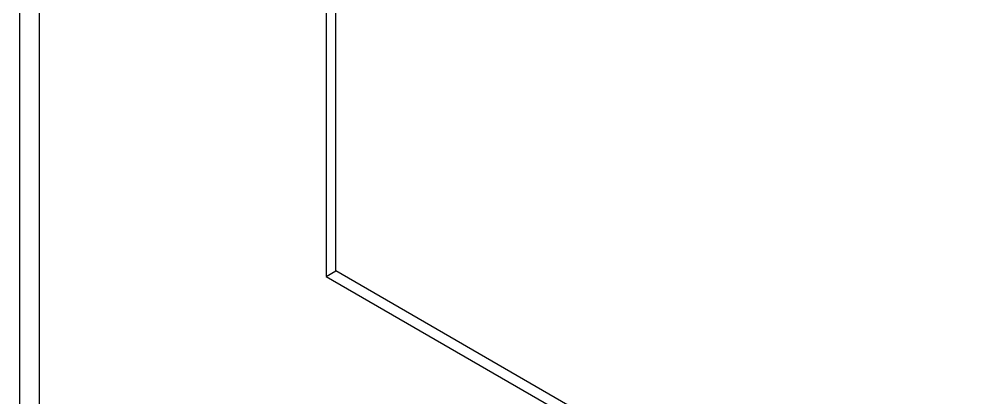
# Model space of a CAD drawing. Extents: x 0 to 420, y 0 to 297.
# Drawn here: x 164.56 to 178.99, y 148.62 to 154.25 of the extents above; entities that cross this region are included whole.
import ezdxf

# ---------------------------------------------------------------- set-up
doc = ezdxf.new("R2010")
doc.units = 0
doc.header["$LTSCALE"] = 23.1
doc.layers.add('40000_ISO', color=7, linetype='CONTINUOUS')

msp = doc.modelspace()

# ---------------------------------------------------------------- linework, layer by layer
at = {"layer": '40000_ISO', "color": 7, "linetype": 'CONTINUOUS'}
for p, q in [((164.562, 183.43), (164.562, 148.32)), ((164.855, 183.022), (164.855, 147.912)), ((169.133, 171.489), (169.133, 150.423)), ((169.274, 150.505), (169.274, 171.407)), ((169.133, 150.423), (169.274, 150.505)), ((192.467, 137.115), (169.274, 150.505)), ((169.133, 150.423), (192.467, 136.951))]:
    msp.add_line(p, q, dxfattribs=at)

doc.saveas('drawing.dxf')
